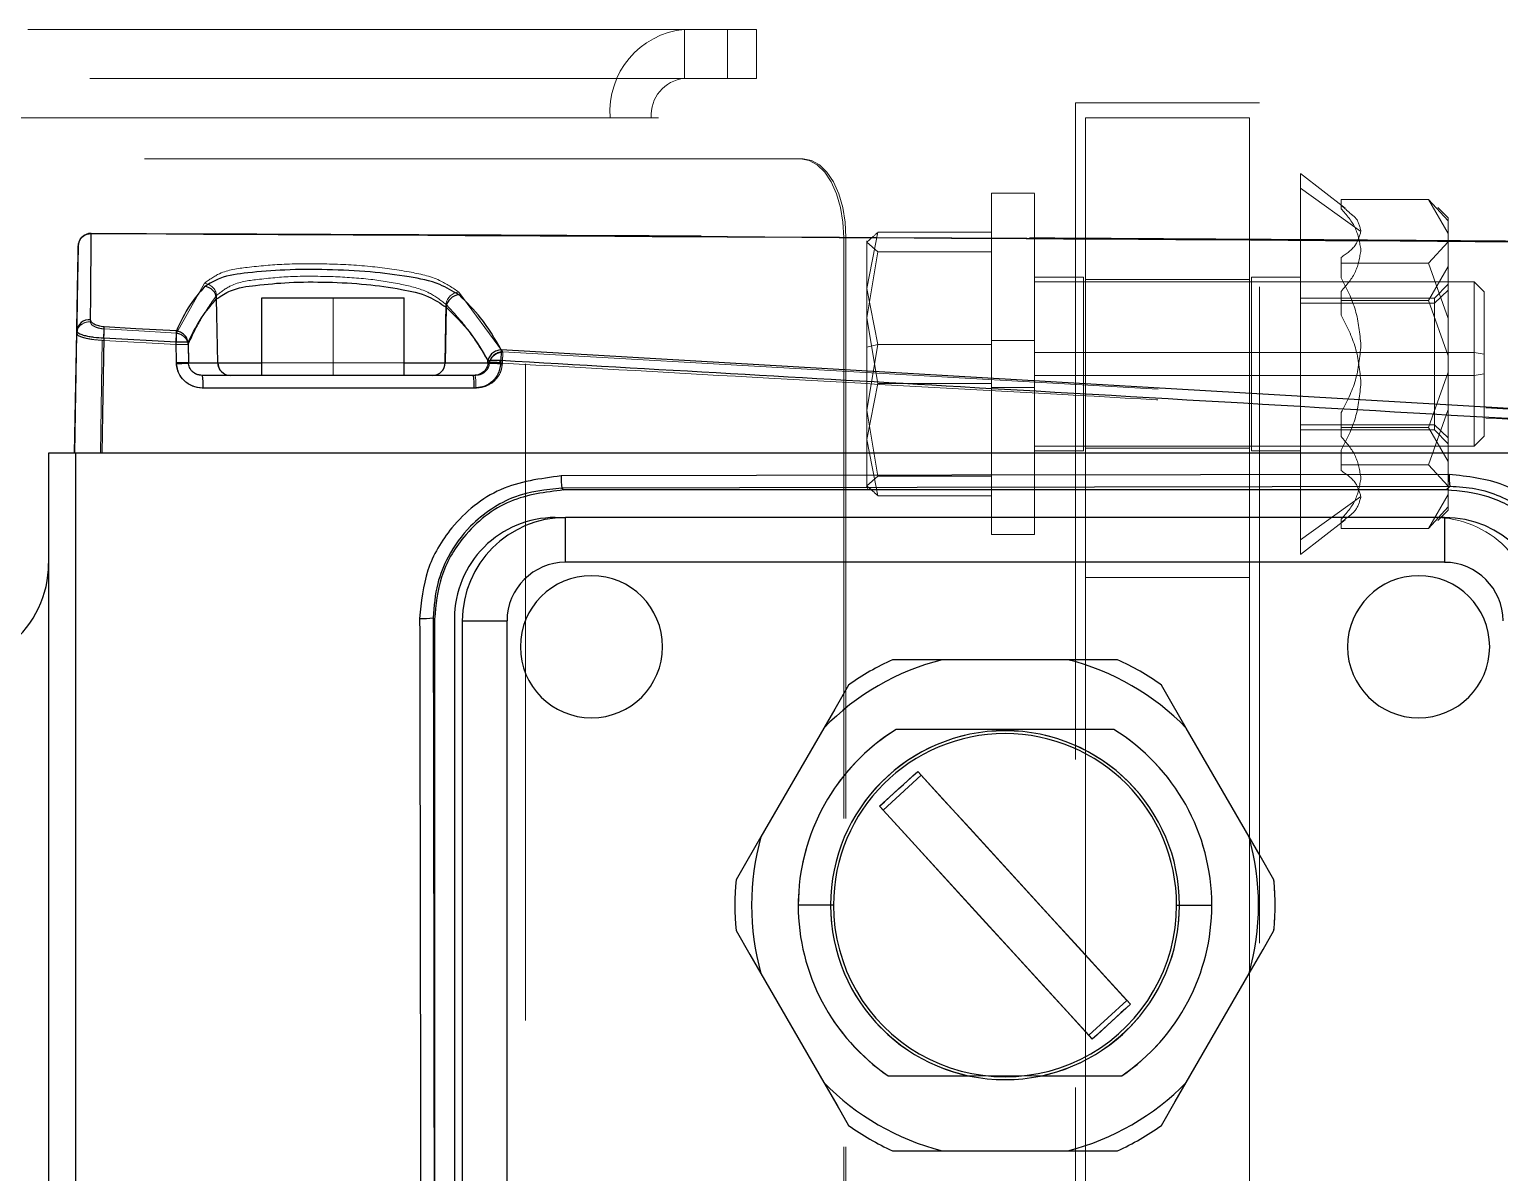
# Model space of a CAD drawing. Header units: millimetres. Extents: x 126 to 938, y 244 to 707.
# Drawn here: x 726.936 to 729.78, y 562.245 to 564.457 of the extents above; entities that cross this region are included whole.
import ezdxf

# ---------------------------------------------------------------- set-up
doc = ezdxf.new("R2010")
doc.units = ezdxf.units.MM
doc.linetypes.add('HIDDEN', pattern=[1.905, 1.27, -0.635])

msp = doc.modelspace()

# ---------------------------------------------------------------- linework, layer by layer
at = {"color": 7, "linetype": 'HIDDEN', "lineweight": 18}
for p, q in [((728.203, 564.4567), (725.1482, 564.4567)), ((725.4948, 564.4567), (728.3423, 564.4567)), ((727.8954, 560.6344), (727.8954, 564.4444)), ((727.8954, 560.6344), (727.8954, 564.4444)), ((728.203, 564.3618), (728.203, 564.4567)), ((728.2861, 564.4567), (728.203, 564.4567)), ((728.2861, 564.3618), (728.2861, 564.4567)), ((728.2861, 564.4567), (728.3423, 564.4567)), ((728.3423, 564.4567), (728.3423, 564.3618)), ((725.1482, 564.3618), (728.203, 564.3618)), ((725.4948, 564.3618), (728.3423, 564.3618)), ((728.2861, 564.3618), (728.203, 564.3618)), ((728.3423, 564.3618), (728.2861, 564.3618)), ((729.3152, 564.3144), (728.9596, 564.3144)), ((728.9596, 564.3144), (728.9596, 560.7838)), ((729.3152, 564.3144), (728.9596, 564.3144)), ((728.9596, 564.3144), (728.9596, 560.7838)), ((729.3152, 560.7838), (729.3152, 564.3144)), ((729.3152, 560.7838), (729.3152, 564.3144)), ((728.0595, 564.2856), (725.0046, 564.2856)), ((728.1391, 564.2856), (725.0842, 564.2856)), ((728.0733, 564.2856), (728.0595, 564.2856)), ((728.1391, 564.2856), (728.0595, 564.2856)), ((728.0733, 564.2856), (728.1529, 564.2856)), ((728.1529, 564.2856), (728.1391, 564.2856)), ((729.2962, 564.2856), (728.9787, 564.2856)), ((728.9787, 564.2856), (728.9787, 560.7931)), ((729.2962, 564.2856), (728.9787, 564.2856)), ((728.9787, 564.2856), (728.9787, 560.7931)), ((728.9787, 564.2856), (729.2962, 564.2856)), ((728.9787, 563.9681), (728.9787, 564.2856)), ((729.2962, 564.2856), (728.9787, 564.2856)), ((728.9787, 560.7931), (728.9787, 564.2856)), ((729.2962, 560.7931), (729.2962, 564.2856)), ((729.2962, 560.7931), (729.2962, 564.2856)), ((729.2962, 564.2856), (729.2962, 563.9681)), ((729.2962, 560.7931), (729.2962, 564.2856)), ((728.4284, 564.2062), (724.9661, 564.2062)), ((728.4327, 564.2062), (724.9704, 564.2062)), ((728.4284, 564.2062), (728.4327, 564.2062)), ((729.4811, 564.1108), (729.3948, 564.1777)), ((729.3948, 563.4691), (729.3948, 564.1771)), ((728.7974, 563.7638), (728.7974, 564.1396)), ((728.88, 564.1396), (728.7974, 564.1396)), ((728.88, 563.7638), (728.88, 564.1395)), ((729.5117, 564.066), (729.3948, 564.1496)), ((729.3948, 564.1496), (729.3948, 563.4416)), ((729.4736, 564.1274), (729.4736, 564.1098)), ((729.4736, 564.1274), (729.6425, 564.1274)), ((729.4736, 564.1163), (729.4736, 564.1274)), ((729.4736, 564.1163), (729.4736, 564.1098)), ((729.6425, 564.1274), (729.6806, 564.0616)), ((729.6806, 564.086), (729.6425, 564.1274)), ((729.6806, 564.092), (729.6604, 564.1122)), ((729.6806, 564.0616), (729.6806, 564.092)), ((729.6806, 564.0459), (729.6806, 564.086)), ((728.5113, 561.0249), (728.5113, 564.0538)), ((728.5156, 564.0538), (728.5113, 564.0538)), ((728.5156, 561.0249), (728.5156, 564.0538)), ((728.5774, 564.0642), (728.5561, 563.9557)), ((728.5561, 563.9557), (728.5561, 564.0475)), ((728.5561, 564.0452), (728.5774, 564.0262)), ((728.5561, 564.0452), (728.5561, 563.8988)), ((728.7974, 564.0642), (728.5774, 564.0642)), ((728.7974, 563.8473), (728.7974, 564.0642)), ((728.7974, 564.0262), (728.7974, 564.0642)), ((729.6425, 564.0045), (729.6806, 564.0459)), ((729.6806, 564.0616), (729.6806, 563.998)), ((729.6806, 564.0459), (729.6806, 563.8974)), ((728.5774, 564.0262), (728.5561, 563.8988)), ((728.7974, 564.0262), (728.5774, 564.0262)), ((728.7974, 563.7714), (728.7974, 564.0262)), ((729.4736, 563.9758), (729.4736, 564.0156)), ((729.4736, 564.0045), (729.4736, 564.0156)), ((729.4736, 564.0045), (729.6425, 564.0045)), ((729.4736, 563.9758), (729.4736, 564.0045)), ((729.6806, 563.8974), (729.6425, 564.0045)), ((729.6806, 563.998), (729.6425, 563.9322)), ((729.6806, 563.825), (729.6806, 563.998)), ((727.2204, 563.8691), (727.2746, 563.9656)), ((728.9749, 563.9776), (728.88, 563.9776)), ((728.88, 563.6411), (728.88, 563.9776)), ((728.88, 563.9776), (728.88, 563.6411)), ((729.7309, 563.9681), (728.88, 563.9681)), ((728.88, 563.7874), (728.88, 563.968)), ((728.9749, 563.6411), (728.9749, 563.9776)), ((728.9749, 563.9776), (728.9749, 563.6411)), ((729.2962, 563.9726), (728.9787, 563.9726)), ((728.9787, 563.6462), (728.9787, 563.9726)), ((728.9787, 563.9726), (728.9787, 563.6462)), ((729.2962, 563.9681), (728.9787, 563.9681)), ((728.9787, 561.1106), (728.9787, 563.9681)), ((729.2962, 563.6462), (729.2962, 563.9726)), ((729.2962, 563.9726), (729.2962, 563.6462)), ((729.2962, 561.1106), (729.2962, 563.9681)), ((729.3, 563.9776), (729.3948, 563.9776)), ((729.3, 563.9776), (729.3, 563.6411)), ((729.3, 563.6411), (729.3, 563.9776)), ((729.3948, 563.9776), (729.3948, 563.6411)), ((729.3948, 563.6411), (729.3948, 563.9776)), ((729.6806, 563.9637), (729.6539, 563.937)), ((729.6806, 563.6668), (729.6806, 563.9635)), ((729.7309, 563.7874), (729.7309, 563.9681)), ((729.7499, 563.9491), (729.7309, 563.9681)), ((727.2978, 563.9419), (727.3001, 563.8118)), ((727.6608, 563.9373), (727.3858, 563.9373)), ((727.3858, 563.9373), (727.5233, 563.9373)), ((727.3858, 563.9373), (727.3858, 563.7873)), ((727.5233, 563.7873), (727.5233, 563.9373)), ((727.5233, 563.7873), (727.5233, 563.9373)), ((727.6608, 563.9373), (727.5233, 563.9373)), ((727.6608, 563.7873), (727.6608, 563.9373)), ((727.7668, 563.9483), (727.851, 563.8334)), ((728.5561, 563.9557), (728.5774, 563.8473)), ((728.5561, 563.8422), (728.5561, 563.9557)), ((729.3948, 563.6915), (729.3948, 563.937)), ((729.6539, 563.937), (729.3948, 563.937)), ((729.4736, 563.9499), (729.4736, 563.9035)), ((729.4736, 563.9499), (729.4736, 563.9322)), ((729.4736, 563.9322), (729.4736, 563.9035)), ((729.4736, 563.9322), (729.6425, 563.9322)), ((729.6425, 563.9322), (729.6806, 563.825)), ((729.6539, 563.9273), (729.6806, 563.9519)), ((729.6539, 563.6915), (729.6539, 563.937)), ((729.6806, 563.9519), (729.6806, 563.6552)), ((729.7499, 563.7901), (729.7499, 563.9491)), ((727.7399, 563.8118), (727.7418, 563.9249)), ((729.3948, 563.9273), (729.6539, 563.9273)), ((729.3948, 563.9273), (729.3948, 563.6817)), ((729.6539, 563.9273), (729.6539, 563.6817)), ((727.0293, 563.8769), (727.0282, 563.8661)), ((728.5561, 563.8988), (728.5774, 563.7714)), ((728.5561, 563.8988), (728.5561, 563.663)), ((729.6806, 563.7937), (729.6806, 563.8974)), ((727.0273, 563.8682), (727.0309, 563.864)), ((727.077, 563.8551), (727.0732, 563.6373)), ((727.076, 563.6373), (727.0798, 563.855)), ((727.0798, 563.855), (727.077, 563.8551)), ((727.0798, 563.855), (727.22, 563.8469)), ((727.22, 563.8469), (727.2205, 563.8118)), ((727.2436, 563.8118), (727.243, 563.8469)), ((728.5774, 563.8473), (728.5561, 563.7199)), ((728.5561, 563.8422), (728.5774, 563.8473)), ((728.7974, 563.8473), (728.5774, 563.8473)), ((728.88, 563.8549), (728.7974, 563.8549)), ((728.7974, 563.8549), (728.7974, 563.4792)), ((728.7974, 563.5925), (728.7974, 563.8473)), ((728.88, 563.8549), (728.88, 563.4792)), ((727.8515, 563.8326), (729.9359, 563.7141)), ((728.5561, 563.7199), (728.5561, 563.8422)), ((729.7309, 563.8313), (728.88, 563.8313)), ((728.88, 563.8313), (728.88, 563.6507)), ((729.6806, 563.825), (729.6806, 563.7214)), ((729.7309, 563.8313), (729.7309, 563.6506)), ((729.7499, 563.8286), (729.7309, 563.8313)), ((729.7499, 563.8286), (729.7499, 563.6697)), ((727.2205, 563.8118), (727.2206, 563.8093)), ((727.3001, 563.8118), (727.2436, 563.8118)), ((727.7399, 563.8118), (727.3001, 563.8118)), ((727.3858, 563.8118), (727.6608, 563.8118)), ((727.8254, 563.8118), (727.7399, 563.8118)), ((729.6425, 563.6865), (729.6806, 563.7937)), ((729.6806, 563.7937), (729.6806, 563.6207)), ((729.7499, 563.7901), (729.7309, 563.7874)), ((727.2706, 563.7873), (727.3248, 563.7873)), ((727.3245, 563.7873), (727.2706, 563.7873)), ((727.2706, 563.7873), (727.7982, 563.7873)), ((727.272, 563.7627), (727.7996, 563.7627)), ((727.7162, 563.7873), (727.3245, 563.7873)), ((727.3248, 563.7873), (727.5233, 563.7873)), ((727.3858, 563.7873), (727.6608, 563.7873)), ((727.6608, 563.7873), (727.3858, 563.7873)), ((727.3858, 563.7873), (727.5233, 563.7873)), ((727.5233, 563.7873), (727.7166, 563.7873)), ((727.6608, 563.7873), (727.5233, 563.7873)), ((727.7982, 563.7873), (727.7162, 563.7873)), ((727.7166, 563.7873), (727.7952, 563.7873)), ((728.5774, 563.7714), (728.5561, 563.663)), ((728.7974, 563.7714), (728.5774, 563.7714)), ((728.7974, 563.5545), (728.7974, 563.7714)), ((728.88, 563.7638), (728.7974, 563.7638)), ((729.7309, 563.7874), (728.88, 563.7874)), ((728.5561, 563.7199), (728.5774, 563.5925)), ((728.5561, 563.5735), (728.5561, 563.7199)), ((729.4736, 563.6688), (729.4736, 563.7152)), ((729.4736, 563.6865), (729.4736, 563.7152)), ((729.6806, 563.7214), (729.6425, 563.6142)), ((729.6806, 563.5728), (729.6806, 563.7214)), ((729.3948, 563.6915), (729.6539, 563.6915)), ((729.3948, 563.6817), (729.6539, 563.6817)), ((729.4736, 563.6865), (729.6425, 563.6865)), ((729.4736, 563.6688), (729.4736, 563.6865)), ((729.6806, 563.6207), (729.6425, 563.6865)), ((729.6539, 563.6915), (729.6806, 563.6668)), ((729.6539, 563.6817), (729.6806, 563.655)), ((728.5561, 563.663), (728.5774, 563.5545)), ((728.5561, 563.663), (728.5561, 563.5712)), ((728.88, 563.6506), (729.7309, 563.6506)), ((729.7309, 563.6506), (729.7499, 563.6697)), ((726.9733, 563.6373), (727.026, 563.6373)), ((726.9733, 563.6373), (726.9733, 559.6123)), ((727.0235, 563.6373), (727.0232, 563.6373)), ((727.0732, 563.6373), (727.0232, 563.6373)), ((727.0235, 563.6373), (727.076, 563.6373)), ((729.9561, 563.6373), (727.026, 563.6373)), ((727.076, 563.6373), (727.0732, 563.6373)), ((729.9053, 563.6373), (727.076, 563.6373)), ((727.076, 563.6373), (729.9355, 563.6373)), ((728.9749, 563.6411), (728.88, 563.6411)), ((729.2962, 563.6462), (728.9787, 563.6462)), ((729.3, 563.6411), (729.3948, 563.6411)), ((729.4736, 563.6429), (729.4736, 563.6031)), ((729.4736, 563.6429), (729.4736, 563.6142)), ((729.6806, 563.5571), (729.6806, 563.6207)), ((728.5774, 563.5925), (728.5561, 563.5735)), ((728.7974, 563.5925), (728.5774, 563.5925)), ((728.7974, 563.5545), (728.7974, 563.5925)), ((729.4736, 563.6142), (729.6425, 563.6142)), ((729.4736, 563.6142), (729.4736, 563.6031)), ((729.6425, 563.6142), (729.6806, 563.5728)), ((728.5556, 563.5721), (728.5576, 563.5687)), ((729.6806, 563.5728), (729.6806, 563.5327)), ((728.7974, 563.5545), (728.5774, 563.5545)), ((729.5117, 563.5527), (729.3948, 563.4691)), ((729.6425, 563.4913), (729.6806, 563.5571)), ((729.6806, 563.5571), (729.6806, 563.5267)), ((727.9533, 563.5123), (729.6533, 563.5123)), ((729.3948, 563.4411), (729.4811, 563.5079)), ((729.4736, 563.5024), (729.4736, 563.5089)), ((729.4736, 563.4913), (729.4736, 563.5089)), ((729.6806, 563.5327), (729.6425, 563.4913)), ((729.6533, 563.5123), (729.6733, 563.5123)), ((729.6604, 563.5065), (729.6806, 563.5267)), ((728.7974, 563.4792), (728.88, 563.4792)), ((729.4736, 563.5024), (729.4736, 563.4913)), ((729.4736, 563.4913), (729.6425, 563.4913)), ((729.2962, 563.3966), (728.9787, 563.3966)), ((728.9787, 561.6821), (728.9787, 563.3966)), ((729.2962, 563.3966), (728.9787, 563.3966)), ((728.9787, 563.3966), (728.9787, 561.6821)), ((729.2962, 561.6821), (729.2962, 563.3966)), ((729.2962, 563.3966), (729.2962, 561.6821)), ((727.7583, 560.5501), (727.7583, 563.3173)), ((727.7733, 563.3123), (727.7733, 560.5451)), ((729.0409, 563.2373), (728.6056, 563.2373)), ((728.5207, 563.1883), (728.3031, 562.8112)), ((729.3435, 562.8112), (729.1258, 563.1883)), ((729.034, 563.1023), (728.6125, 563.1023)), ((728.6545, 563.0212), (728.5806, 562.9537)), ((729.0591, 562.5782), (728.6612, 563.0138)), ((728.5874, 562.9463), (728.9853, 562.5107)), ((728.3031, 562.7133), (728.5207, 562.3362)), ((729.1258, 562.3362), (729.3435, 562.7133)), ((728.9921, 562.5033), (729.0659, 562.5708)), ((728.5972, 562.4323), (729.0493, 562.4323)), ((728.6056, 562.2873), (729.0409, 562.2873))]:
    msp.add_line(p, q, dxfattribs=at)
at = {"color": 7, "linetype": 'Continuous', "lineweight": 25}
for p, q in [((727.0555, 564.062), (727.0553, 564.062)), ((727.0303, 564.0374), (727.0303, 564.0374)), ((727.0304, 564.0374), (727.0303, 564.0374)), ((727.0304, 564.0374), (727.0304, 564.0374)), ((727.3003, 563.8118), (727.2982, 563.9353)), ((727.3858, 563.7873), (727.3858, 563.9373)), ((727.3858, 563.9373), (727.6608, 563.9373)), ((727.6608, 563.7873), (727.6608, 563.9373)), ((727.7421, 563.9193), (727.7404, 563.8118)), ((727.0273, 563.8682), (727.0232, 563.6373)), ((727.0235, 563.6373), (727.0276, 563.8725)), ((727.0798, 563.8591), (727.076, 563.6373)), ((727.2198, 563.8513), (727.0798, 563.8591)), ((727.2203, 563.8118), (727.2198, 563.8513)), ((727.243, 563.8513), (727.2436, 563.8118)), ((729.9059, 563.7167), (727.8485, 563.837)), ((727.2436, 563.8118), (727.3003, 563.8118)), ((727.3003, 563.8118), (727.3858, 563.8118)), ((727.6608, 563.8118), (727.7404, 563.8118)), ((727.7404, 563.8118), (727.8228, 563.8118)), ((727.8228, 563.8118), (727.8228, 563.8158)), ((727.8466, 563.8118), (727.8466, 563.8158)), ((727.8478, 563.8118), (727.8477, 563.8093)), ((727.8479, 563.8158), (727.8478, 563.8118)), ((727.7952, 563.7873), (727.2706, 563.7873)), ((727.7964, 563.7627), (727.2719, 563.7627)), ((726.9733, 561.2372), (726.9733, 563.6373)), ((726.9733, 563.6373), (727.0257, 563.6373)), ((727.0257, 563.6373), (729.9151, 563.6373)), ((729.6835, 563.5724), (727.9659, 563.5694)), ((727.9659, 563.5694), (727.9696, 563.5657)), ((729.6769, 563.5657), (727.9696, 563.5657)), ((729.6769, 563.5657), (729.6835, 563.5724)), ((727.9533, 563.5123), (727.9733, 563.5123)), ((727.9733, 563.4257), (727.9733, 563.5123)), ((729.6733, 563.5123), (727.9733, 563.5123)), ((729.6733, 563.5123), (729.6733, 563.4257)), ((729.6733, 563.4257), (727.9733, 563.4257)), ((727.7198, 563.3159), (727.7171, 563.3185)), ((727.7198, 563.3159), (727.7198, 561.4686)), ((727.7583, 563.3173), (727.7583, 560.5501)), ((727.7733, 563.3123), (727.7733, 560.5451)), ((727.7733, 563.3123), (727.8599, 563.3123)), ((727.8599, 560.5451), (727.8599, 563.3123)), ((728.7016, 563.2373), (728.6056, 563.2373)), ((728.9449, 563.2373), (728.7016, 563.2373)), ((729.0409, 563.2373), (728.9449, 563.2373)), ((728.4727, 563.1051), (728.3511, 562.8944)), ((729.034, 563.1023), (728.6125, 563.1023)), ((729.2954, 562.8944), (729.1738, 563.1051)), ((728.6612, 563.0138), (728.5874, 562.9463)), ((728.4858, 562.7623), (728.4233, 562.7623)), ((728.4913, 562.7623), (728.4858, 562.7623)), ((729.1552, 562.7623), (729.1608, 562.7623)), ((729.1608, 562.7623), (729.2233, 562.7623)), ((728.3511, 562.6301), (728.4727, 562.4194)), ((729.1738, 562.4194), (729.2954, 562.6301)), ((728.9853, 562.5107), (729.0591, 562.5782)), ((728.5972, 562.4323), (728.7525, 562.4323)), ((728.894, 562.4323), (729.0493, 562.4323)), ((728.6056, 562.2873), (728.7016, 562.2873)), ((728.7016, 562.2873), (728.9449, 562.2873)), ((728.9449, 562.2873), (729.0409, 562.2873))]:
    msp.add_line(p, q, dxfattribs=at)
at = {"color": 7, "linetype": 'HIDDEN', "lineweight": 18, "flags": 128}
for points in [[(728.5113, 564.0538), (728.5097, 564.0836), (728.505, 564.1122), (728.4974, 564.1385), (728.487, 564.1616), (728.4745, 564.1805), (728.4601, 564.1946), (728.4446, 564.2033), (728.4284, 564.2062)], [(728.4327, 564.2062), (728.4488, 564.2033), (728.4644, 564.1946), (728.4787, 564.1805), (728.4913, 564.1616), (728.5016, 564.1385), (728.5093, 564.1122), (728.514, 564.0836), (728.5156, 564.0538)], [(727.0803, 563.8772), (727.1588, 563.8727), (727.2204, 563.8691)], [(727.026, 563.6373), (727.026, 562.352), (727.026, 561.0623)]]:
    msp.add_lwpolyline(points, dxfattribs=at)
at = {"color": 7, "linetype": 'Continuous', "lineweight": 25, "flags": 128}
for points in [[(727.2203, 563.8732), (727.142, 563.8776), (727.0804, 563.8812)], [(727.8478, 563.8118), (727.8477, 563.8118), (727.8475, 563.8118), (727.8474, 563.8118), (727.8472, 563.8118), (727.847, 563.8118), (727.8469, 563.8118), (727.8467, 563.8118), (727.8466, 563.8118)], [(727.0257, 561.2373), (727.0257, 562.4392), (727.0257, 563.6373)], [(729.6823, 563.5958), (728.7205, 563.5941), (727.9647, 563.5928)], [(728.5207, 563.1883), (728.4939, 563.1418), (728.4727, 563.1051)], [(729.1738, 563.1051), (729.1468, 563.1518), (729.1258, 563.1883)], [(728.5806, 562.9537), (728.5898, 562.9621), (728.5991, 562.9706), (728.6083, 562.979), (728.6175, 562.9874), (728.6268, 562.9959), (728.636, 563.0043), (728.6452, 563.0127), (728.6545, 563.0212)], [(728.6545, 563.0212), (728.7039, 562.9671), (728.755, 562.9111), (728.8073, 562.8538), (728.8602, 562.796), (728.913, 562.7381), (728.9653, 562.6809), (729.0165, 562.6249), (729.0659, 562.5708)], [(728.9921, 562.5033), (728.9426, 562.5575), (728.8915, 562.6134), (728.8392, 562.6707), (728.7863, 562.7285), (728.7335, 562.7864), (728.6812, 562.8436), (728.6301, 562.8996), (728.5806, 562.9537)], [(728.3511, 562.8944), (728.3241, 562.8477), (728.3031, 562.8112)], [(729.3435, 562.8112), (729.3166, 562.8577), (729.2954, 562.8944)], [(728.3031, 562.7133), (728.3299, 562.6668), (728.3511, 562.6301)], [(729.2954, 562.6301), (729.3224, 562.6768), (729.3435, 562.7133)], [(729.0659, 562.5708), (729.0567, 562.5624), (729.0474, 562.5539), (729.0382, 562.5455), (729.029, 562.5371), (729.0197, 562.5286), (729.0105, 562.5202), (729.0013, 562.5118), (728.9921, 562.5033)], [(728.4727, 562.4194), (728.4997, 562.3727), (728.5207, 562.3362)], [(729.1258, 562.3362), (729.1526, 562.3827), (729.1738, 562.4194)]]:
    msp.add_lwpolyline(points, dxfattribs=at)
at = {"color": 7, "linetype": 'HIDDEN', "lineweight": 18}
for centre, radius, start, end in [((728.2181, 564.2983), 0.1591, 95.4407, 184.5667), ((728.2097, 564.2912), 0.0709, 95.4461, 184.5594), ((727.272, 563.9398), 0.0259, 4.7589, 84.2943), ((727.7684, 563.9216), 0.0267, 93.3828, 172.9775), ((727.0514, 563.8666), 0.0242, 83.7076, 176.2936), ((726.8457, 563.8712), 0.2347, 356.0383, 1.477), ((727.2315, 563.3327), 0.5144, 88.7141, 91.2859), ((727.8526, 563.8055), 0.0279, 93.2453, 166.9245), ((727.232, 563.2736), 0.5384, 88.7715, 91.2285), ((727.2673, 563.1626), 0.6484, 92.0917, 94.13), ((727.3248, 563.812), 0.0247, 180.3935, 269.3698), ((727.7156, 563.8116), 0.0244, 271.4759, 0.4604), ((727.1615, 563.7688), 0.1107, 356.8396, 9.6048), ((727.6883, 563.7687), 0.1115, 356.8856, 9.5588), ((727.9533, 563.3173), 0.195, 89.9982, 180), ((727.9733, 563.3123), 0.2, 90.0015, 179.9985), ((729.6533, 563.3173), 0.195, 360, 90.0018), ((729.6533, 563.3173), 0.195, 360, 90.0018), ((729.6733, 563.3123), 0.2, 0.0015, 89.9985), ((728.0233, 563.2623), 0.1375, 90, 270), ((728.0233, 563.2623), 0.1375, 270.0025, 89.9975), ((729.6233, 563.2623), 0.1375, 90.0025, 269.9975), ((729.6233, 563.2623), 0.1375, 270, 90), ((728.8232, 562.7623), 0.5225, 114.6193, 125.3798), ((728.8233, 562.7623), 0.5225, 54.6202, 65.3807), ((728.8233, 562.7623), 0.4, 121.7882, 235.5883), ((728.8233, 562.7623), 0.3375, 0.0006, 179.9994), ((728.8232, 562.7623), 0.4, 0.0001, 58.2111), ((716.7094, 552.1009), 16.1844, 42.39837, 42.43378), ((731.2689, 565.4009), 3.6353, 222.3121, 222.4697), ((728.8221, 562.7623), 0.5214, 174.6083, 185.3917), ((728.826, 562.7624), 0.5197, 359.9847, 5.3931), ((728.8233, 562.7623), 0.3375, 179.9999, 257.8992), ((728.8232, 562.7623), 0.3375, 282.103, 359.9979), ((728.8233, 562.7622), 0.4, 304.4108, 0.0016), ((728.826, 562.7621), 0.5197, 354.6069, 0.0153), ((739.9481, 572.52), 14.7448, 222.39664, 222.43551), ((726.3038, 560.0562), 3.6353, 42.3121, 42.4697), ((728.8233, 562.7623), 0.3376, 257.9011, 282.0989), ((728.8232, 562.7622), 0.5225, 234.6202, 245.3807), ((728.8233, 562.7622), 0.5225, 294.6193, 305.3798)]:
    msp.add_arc(centre, radius, start, end, dxfattribs=at)
at = {"color": 7, "linetype": 'Continuous', "lineweight": 25}
for centre, radius, start, end in [((727.0553, 564.037), 0.025, 89.6802, 178.9724), ((727.0554, 564.037), 0.025, 89.8033, 179.0134), ((727.2725, 563.9335), 0.0258, 4.0865, 84.6851), ((727.7685, 563.9165), 0.0265, 93.0955, 174.0101), ((727.0518, 563.871), 0.0242, 83.9819, 176.3679), ((726.8077, 563.8769), 0.2727, 356.2584, 0.8898), ((727.2314, 563.3065), 0.5449, 88.7799, 91.2201), ((727.2319, 563.267), 0.5449, 88.7801, 91.2199), ((727.3251, 563.812), 0.0247, 180.3411, 269.3383), ((727.7159, 563.8117), 0.0244, 271.427, 0.3944), ((727.8069, 563.2437), 0.5671, 85.8679, 88.395), ((727.8352, 563.1906), 0.6253, 88.9525, 91.1336), ((727.835, 563.1947), 0.6173, 88.9243, 91.1331), ((727.8476, 563.8369), 0.0211, 267.4976, 270.8337), ((727.1469, 563.7687), 0.1251, 357.2323, 8.5188), ((727.6718, 563.7687), 0.1248, 357.2187, 8.5324), ((728.0914, 563.5877), 0.1268, 177.7013, 188.3059), ((729.8083, 563.5907), 0.1261, 177.6855, 188.3508), ((727.9533, 563.3173), 0.195, 89.9982, 180), ((727.9733, 563.3123), 0.2, 90.0015, 179.9985), ((729.6733, 563.3123), 0.2, 0.0015, 89.9985), ((726.7732, 563.4232), 0.2, 308.8499, 359.9995), ((727.9733, 563.3123), 0.1134, 90.0021, 179.9979), ((729.6732, 563.3122), 0.1134, 0.0073, 89.9927), ((728.0233, 563.2623), 0.1375, 90, 270), ((728.0233, 563.2623), 0.1375, 270.0025, 89.9975), ((729.6233, 563.2623), 0.1375, 90.0025, 269.9975), ((729.6233, 563.2623), 0.1375, 270, 90), ((727.6972, 563.4461), 0.1292, 267.2393, 278.9039), ((728.8232, 562.7623), 0.4903, 104.3654, 135.6366), ((728.8232, 562.7623), 0.5225, 114.6193, 125.3798), ((728.8233, 562.7623), 0.4903, 44.363, 75.6362), ((728.8233, 562.7623), 0.5225, 54.6202, 65.3807), ((728.8233, 562.7623), 0.4, 121.7889, 179.9999), ((728.8233, 562.7623), 0.3375, 0.0006, 179.9994), ((728.8233, 562.7623), 0.3319, 0, 180), ((728.8232, 562.7623), 0.4, 0.0001, 58.2111), ((728.8232, 562.7623), 0.4903, 164.3637, 195.6363), ((728.8233, 562.7623), 0.4903, 344.3637, 15.6363), ((728.8221, 562.7623), 0.5214, 174.6083, 185.3917), ((728.826, 562.7624), 0.5197, 359.9847, 5.3931), ((728.8232, 562.7622), 0.4, 179.9984, 235.5892), ((728.8233, 562.7623), 0.3375, 180.0006, 359.9994), ((728.8233, 562.7623), 0.3319, 179.9999, 0.0001), ((728.8233, 562.7622), 0.4, 304.4108, 0.0016), ((728.826, 562.7621), 0.5197, 354.6069, 0.0153), ((728.8232, 562.7622), 0.4903, 224.3634, 255.6346), ((728.8233, 562.7622), 0.4903, 284.3638, 315.637), ((728.8232, 562.7622), 0.5225, 234.6202, 245.3807), ((728.8233, 562.7622), 0.5225, 294.6193, 305.3798)]:
    msp.add_arc(centre, radius, start, end, dxfattribs=at)
at = {"color": 7, "linetype": 'HIDDEN', "lineweight": 18}
for points, knots in [([(729.4736, 564.1163), (729.4759, 564.1143), (729.4827, 564.1084), (729.4915, 564.1001), (729.5065, 564.0886), (729.5095, 564.0756), (729.5117, 564.066)], [0, 0, 0, 0, 0.144344, 0.414394, 0.564604, 1, 1, 1, 1]), ([(729.5117, 564.0298), (729.5093, 564.0442), (729.5042, 564.0744), (729.4841, 564.0976), (729.4736, 564.1098)], [0, 0, 0, 0, 0.475071, 1, 1, 1, 1]), ([(727.0303, 564.0374), (727.0308, 564.0409), (727.0318, 564.0482), (727.0386, 564.0564), (727.0469, 564.0612), (727.0526, 564.0617), (727.0553, 564.062)], [0, 0, 0, 0, 0.27039, 0.562365, 0.789466, 1, 1, 1, 1]), ([(727.0554, 564.062), (727.0554, 564.0579), (727.0554, 564.0453), (727.0553, 564.0162), (727.0548, 563.9632), (727.0543, 563.9187), (727.054, 563.8907)], [0, 0, 0, 0, 0.071294, 0.219939, 0.509613, 1, 1, 1, 1]), ([(727.0554, 564.062), (727.0554, 564.062), (727.0554, 564.062), (727.0554, 564.062), (727.0553, 564.062)], [0, 0, 0, 0, 0.669405, 1, 1, 1, 1]), ([(735.8549, 563.9738), (735.7748, 563.9751), (735.6088, 563.9779), (735.3539, 563.9821), (735.0901, 563.9862), (734.8461, 563.99), (734.6265, 563.9933), (734.4321, 563.9962), (734.2159, 563.9993), (734.0248, 564.002), (733.8801, 564.004), (733.8187, 564.0048), (733.7921, 564.0052), (733.7784, 564.0054), (733.7688, 564.0055), (733.7601, 564.0056), (733.7462, 564.0058), (733.6963, 564.0065), (733.5907, 564.0079), (733.4131, 564.0103), (733.1962, 564.0131), (732.9499, 564.0162), (732.6843, 564.0194), (732.4625, 564.022), (732.2958, 564.0239), (732.1959, 564.025), (732.0927, 564.0261), (731.9862, 564.0273), (731.8764, 564.0285), (731.7633, 564.0297), (731.6469, 564.0309), (731.3434, 564.034), (730.8664, 564.0386), (730.3758, 564.0428), (730.0572, 564.0453), (729.8992, 564.0466), (729.7437, 564.0477), (729.5908, 564.0488), (729.4405, 564.0499), (729.2331, 564.0513), (728.9472, 564.0531), (728.5614, 564.0554), (728.1141, 564.0578), (727.6053, 564.0601), (727.2455, 564.0613), (727.0553, 564.062)], [0, 0, 0, 0, 0.02733, 0.05657, 0.086918, 0.117266, 0.13978, 0.161779, 0.183561, 0.213476, 0.226941, 0.232877, 0.234433, 0.23599, 0.237547, 0.237717, 0.238951, 0.242287, 0.254748, 0.274934, 0.302841, 0.328714, 0.358892, 0.393376, 0.404358, 0.415713, 0.427442, 0.439545, 0.452022, 0.464872, 0.478096, 0.491694, 0.568337, 0.640718, 0.65897, 0.67693, 0.694598, 0.711974, 0.729058, 0.745849, 0.782687, 0.826521, 0.877351, 0.935177, 1, 1, 1, 1]), ([(733.2266, 564.0122), (733.1517, 564.0132), (732.5849, 564.0205), (730.5279, 564.0442), (728.5457, 564.0543), (727.0554, 564.062)], [0, 0, 0, 0, 0.036444, 0.275528, 1, 1, 1, 1]), ([(728.5774, 564.0642), (728.572, 564.0594), (728.5649, 564.053), (728.5578, 564.0467), (728.5561, 564.0452)], [0, 0, 0, 0, 0.760211, 1, 1, 1, 1]), ([(729.5117, 564.066), (729.5089, 564.0567), (729.5025, 564.0355), (729.484, 564.0228), (729.4736, 564.0156)], [0, 0, 0, 0, 0.434796, 1, 1, 1, 1]), ([(729.4736, 563.9499), (729.4841, 563.9621), (729.5042, 563.9853), (729.5093, 564.0155), (729.5117, 564.0298)], [0, 0, 0, 0, 0.52463, 1, 1, 1, 1]), ([(727.2746, 563.9656), (727.2841, 563.9724), (727.3085, 563.9901), (727.3633, 563.9973), (727.4321, 564.0037), (727.5118, 564.0036), (727.5926, 563.9995), (727.6654, 563.9892), (727.7256, 563.9765), (727.7547, 563.9566), (727.7668, 563.9483)], [0, 0, 0, 0, 0.06819, 0.175492, 0.31707, 0.478993, 0.643728, 0.793637, 0.914504, 1, 1, 1, 1]), ([(727.5233, 563.9785), (727.4971, 563.979), (727.4481, 563.9801), (727.3826, 563.9739), (727.3298, 563.9667), (727.3068, 563.9489), (727.2978, 563.9419)], [0, 0, 0, 0, 0.335732, 0.630703, 0.854969, 1, 1, 1, 1]), ([(727.7418, 563.9249), (727.7314, 563.9328), (727.7071, 563.9514), (727.6557, 563.9642), (727.5935, 563.9747), (727.5476, 563.9771), (727.5233, 563.9785)], [0, 0, 0, 0, 0.1699288, 0.3982575, 0.6803504, 1, 1, 1, 1]), ([(729.4736, 563.9758), (729.4841, 563.9553), (729.5052, 563.9143), (729.5095, 563.8685), (729.5117, 563.8455)], [0, 0, 0, 0, 0.499994, 1, 1, 1, 1]), ([(727.2978, 563.9419), (727.2869, 563.9263), (727.2659, 563.8962), (727.2505, 563.863), (727.243, 563.8469)], [0, 0, 0, 0, 0.518287, 1, 1, 1, 1]), ([(727.8254, 563.8118), (727.811, 563.8357), (727.7867, 563.8761), (727.7548, 563.9108), (727.7418, 563.9249)], [0, 0, 0, 0, 0.592326, 1, 1, 1, 1]), ([(729.5117, 563.7732), (729.5095, 563.7961), (729.5052, 563.842), (729.4841, 563.883), (729.4736, 563.9035)], [0, 0, 0, 0, 0.499617, 1, 1, 1, 1]), ([(727.054, 563.8907), (727.0545, 563.8891), (727.0557, 563.8853), (727.0606, 563.8824), (727.0654, 563.8802), (727.07, 563.8788), (727.075, 563.8777), (727.0785, 563.8774), (727.0803, 563.8772)], [0, 0, 0, 0, 0.15228, 0.370518, 0.508622, 0.662481, 0.828511, 1, 1, 1, 1]), ([(727.0309, 563.864), (727.0344, 563.8626), (727.0405, 563.8601), (727.0499, 563.8582), (727.0617, 563.8562), (727.0709, 563.8555), (727.077, 563.8551)], [0, 0, 0, 0, 0.240095, 0.416425, 0.608079, 1, 1, 1, 1]), ([(727.2204, 563.8691), (727.2205, 563.8677), (727.2206, 563.8642), (727.2205, 563.8587), (727.2203, 563.8528), (727.2201, 563.8489), (727.22, 563.8469)], [0, 0, 0, 0, 0.192405, 0.473562, 0.733329, 1, 1, 1, 1]), ([(727.2204, 563.8691), (727.2232, 563.8684), (727.2288, 563.8671), (727.236, 563.8619), (727.2413, 563.855), (727.2425, 563.8495), (727.2431, 563.8469)], [0, 0, 0, 0, 0.247907, 0.511038, 0.767651, 1, 1, 1, 1]), ([(727.8259, 563.8114), (727.8263, 563.8129), (727.8271, 563.8159), (727.8299, 563.8211), (727.8349, 563.8264), (727.8425, 563.8311), (727.8485, 563.8321), (727.8515, 563.8326)], [0, 0, 0, 0, 0.132463, 0.26236, 0.490429, 0.74338, 1, 1, 1, 1]), ([(727.851, 563.8334), (727.8511, 563.8332), (727.8513, 563.833), (727.8514, 563.8327), (727.8515, 563.8326)], [0, 0, 0, 0, 0.562925, 1, 1, 1, 1]), ([(727.851, 563.811), (727.8511, 563.8134), (727.8513, 563.818), (727.8516, 563.8252), (727.8515, 563.83), (727.8515, 563.8326)], [0, 0, 0, 0, 0.3330756, 0.6460156, 1, 1, 1, 1]), ([(729.5117, 563.8455), (729.5095, 563.8226), (729.5052, 563.7767), (729.4841, 563.7357), (729.4736, 563.7152)], [0, 0, 0, 0, 0.499597, 1, 1, 1, 1]), ([(727.2206, 563.8093), (727.2219, 563.8026), (727.2246, 563.7885), (727.2385, 563.7731), (727.2552, 563.7642), (727.2665, 563.7632), (727.272, 563.7627)], [0, 0, 0, 0, 0.267833, 0.556206, 0.784401, 1, 1, 1, 1]), ([(727.2436, 563.8118), (727.2436, 563.8116), (727.2436, 563.8112), (727.2436, 563.8108), (727.2436, 563.8106)], [0, 0, 0, 0, 0.564302, 1, 1, 1, 1]), ([(727.2436, 563.8106), (727.2438, 563.8091), (727.2442, 563.806), (727.2459, 563.8016), (727.2485, 563.7975), (727.2528, 563.793), (727.26, 563.7884), (727.2667, 563.7877), (727.2706, 563.7873)], [0, 0, 0, 0, 0.115718, 0.235065, 0.35889, 0.487834, 0.707504, 1, 1, 1, 1]), ([(727.7982, 563.7873), (727.8022, 563.7877), (727.8093, 563.7885), (727.8168, 563.7933), (727.8212, 563.7979), (727.8238, 563.8022), (727.8255, 563.8067), (727.8257, 563.8099), (727.8259, 563.8114)], [0, 0, 0, 0, 0.296017, 0.516675, 0.644756, 0.767555, 0.885607, 1, 1, 1, 1]), ([(727.7996, 563.7627), (727.8068, 563.7635), (727.8216, 563.7653), (727.8386, 563.7781), (727.8489, 563.7944), (727.8503, 563.8056), (727.851, 563.811)], [0, 0, 0, 0, 0.275689, 0.566758, 0.79131, 1, 1, 1, 1]), ([(727.8259, 563.8114), (727.8258, 563.8115), (727.8256, 563.8116), (727.8255, 563.8118), (727.8254, 563.8118)], [0, 0, 0, 0, 0.5586089, 1, 1, 1, 1]), ([(727.8259, 563.8114), (727.8273, 563.8114), (727.8311, 563.8115), (727.8371, 563.8114), (727.8441, 563.8112), (727.8487, 563.8111), (727.851, 563.811)], [0, 0, 0, 0, 0.168655, 0.452848, 0.724504, 1, 1, 1, 1]), ([(727.851, 563.811), (728.0228, 563.8013), (728.3841, 563.7809), (728.9068, 563.7517), (729.4297, 563.7227), (729.7632, 563.7042), (729.9354, 563.6947)], [0, 0, 0, 0, 0.247314, 0.520052, 0.752177, 1, 1, 1, 1]), ([(729.4736, 563.6429), (729.4841, 563.6634), (729.5052, 563.7044), (729.5095, 563.7503), (729.5117, 563.7732)], [0, 0, 0, 0, 0.499994, 1, 1, 1, 1]), ([(729.4736, 563.6688), (729.4841, 563.6567), (729.5042, 563.6334), (729.5093, 563.6032), (729.5117, 563.5889)], [0, 0, 0, 0, 0.52463, 1, 1, 1, 1]), ([(729.5117, 563.5527), (729.5089, 563.562), (729.5025, 563.5832), (729.484, 563.5959), (729.4736, 563.6031)], [0, 0, 0, 0, 0.435348, 1, 1, 1, 1]), ([(728.5561, 563.5735), (728.5578, 563.572), (728.5638, 563.5667), (728.5709, 563.5604), (728.5763, 563.5555), (728.5774, 563.5545)], [0, 0, 0, 0, 0.232078, 0.845964, 1, 1, 1, 1]), ([(729.5117, 563.5889), (729.5093, 563.5745), (729.5042, 563.5443), (729.4841, 563.5211), (729.4736, 563.5089)], [0, 0, 0, 0, 0.475046, 1, 1, 1, 1]), ([(729.4736, 563.5024), (729.4759, 563.5045), (729.4849, 563.5127), (729.5041, 563.5249), (729.5091, 563.5433), (729.5117, 563.5527)], [0, 0, 0, 0, 0.144328, 0.565252, 1, 1, 1, 1]), ([(726.9733, 561.5133), (726.9733, 561.3464), (726.9733, 561.0127), (726.9733, 561.5637), (726.9733, 561.8323), (726.9733, 562.1729), (726.9733, 562.4764), (726.9733, 562.7536), (726.9733, 562.9908), (726.9733, 563.1706), (726.9733, 563.3134), (726.9733, 563.37), (726.9733, 563.4359), (726.9733, 563.37), (726.9733, 563.3134), (726.9733, 563.1706), (726.9733, 562.9908), (726.9733, 562.7534), (726.9733, 562.4771), (726.9733, 562.1697), (726.9733, 561.8452), (726.9733, 561.6244), (726.9733, 561.5133)], [0, 0, 0, 0, 0.072908, 0.145814, 0.220351, 0.293904, 0.363577, 0.426462, 0.47974, 0.521421, 0.550678, 0.567566, 0.572908, 0.57825, 0.595137, 0.624392, 0.666073, 0.719354, 0.782236, 0.851906, 0.925459, 1, 1, 1, 1]), ([(728.7525, 562.4323), (728.7525, 562.4323), (728.7526, 562.4323), (728.7529, 562.4323), (728.7543, 562.4323), (728.7656, 562.4324), (728.7889, 562.4322), (728.8233, 562.4323), (728.8537, 562.4323), (728.8759, 562.4322), (728.887, 562.4323), (728.8922, 562.4323), (728.8936, 562.4323), (728.8939, 562.4323), (728.894, 562.4323), (728.894, 562.4323)], [0, 0, 0, 0, 0.000421, 0.00177, 0.007161, 0.028559, 0.241987, 0.500147, 0.758266, 0.887072, 0.971567, 0.992881, 0.99823, 0.999579, 1, 1, 1, 1])]:
    msp.add_open_spline(points, degree=3, knots=knots, dxfattribs=at)
at = {"color": 7, "linetype": 'Continuous', "lineweight": 25}
for points, knots in [([(727.0304, 564.0374), (727.0309, 564.0409), (727.032, 564.0482), (727.0388, 564.0564), (727.0472, 564.0611), (727.0529, 564.0616), (727.0556, 564.0619)], [0, 0, 0, 0, 0.270231, 0.562113, 0.78932, 1, 1, 1, 1]), ([(727.0543, 563.895), (727.0545, 563.9195), (727.0548, 563.9584), (727.0552, 564.0071), (727.0554, 564.0383), (727.0555, 564.055), (727.0556, 564.0619)], [0, 0, 0, 0, 0.439692, 0.699963, 0.875812, 1, 1, 1, 1]), ([(727.0555, 564.062), (728.5998, 564.0543), (730.7766, 564.0434), (732.9533, 564.0159), (733.5858, 564.0079)], [0, 0, 0, 0, 0.70944, 1, 1, 1, 1]), ([(727.0555, 564.062), (727.0555, 564.062), (727.0556, 564.062), (727.0556, 564.0619), (727.0556, 564.0619)], [0, 0, 0, 0, 0.396329, 1, 1, 1, 1]), ([(727.0556, 564.0619), (728.599, 564.054), (730.2526, 564.0455), (732.0163, 564.0263), (732.347, 564.0225), (732.6777, 564.0186), (733.0084, 564.0145), (733.2621, 564.0112), (733.4055, 564.0092), (733.4387, 564.0088)], [0, 0, 0, 0, 0.725346, 0.777158, 0.828969, 0.88078, 0.932592, 0.984404, 1, 1, 1, 1]), ([(727.0303, 564.0374), (727.0302, 564.0346), (727.0301, 564.027), (727.0298, 564.0112), (727.0293, 563.9825), (727.0284, 563.9337), (727.0277, 563.893), (727.0273, 563.8682)], [0, 0, 0, 0, 0.049557, 0.13592, 0.278425, 0.559631, 1, 1, 1, 1]), ([(727.0276, 563.8725), (727.0278, 563.8843), (727.0282, 563.9067), (727.0288, 563.9387), (727.0292, 563.9664), (727.0297, 563.9919), (727.0301, 564.0149), (727.0303, 564.0304), (727.0304, 564.0374)], [0, 0, 0, 0, 0.214395, 0.408329, 0.581768, 0.718444, 0.872687, 1, 1, 1, 1]), ([(727.7671, 563.943), (727.7549, 563.9503), (727.7253, 563.9681), (727.6657, 563.9792), (727.5931, 563.9887), (727.5126, 563.9924), (727.4332, 563.9924), (727.3643, 563.9865), (727.31, 563.9803), (727.2846, 563.965), (727.2749, 563.9592)], [0, 0, 0, 0, 0.083527, 0.204246, 0.354582, 0.519916, 0.682602, 0.825116, 0.933169, 1, 1, 1, 1]), ([(727.2982, 563.9353), (727.307, 563.9411), (727.3296, 563.956), (727.379, 563.9624), (727.4413, 563.9682), (727.5131, 563.9683), (727.5858, 563.9645), (727.651, 563.9552), (727.7048, 563.944), (727.7311, 563.9266), (727.7421, 563.9193)], [0, 0, 0, 0, 0.067814, 0.176334, 0.31844, 0.480387, 0.645723, 0.794708, 0.914231, 1, 1, 1, 1]), ([(727.2749, 563.9592), (727.2651, 563.9477), (727.2429, 563.9216), (727.2284, 563.8905), (727.2203, 563.8732)], [0, 0, 0, 0, 0.441372, 1, 1, 1, 1]), ([(727.243, 563.8513), (727.2522, 563.8699), (727.2672, 563.9002), (727.2896, 563.9255), (727.2982, 563.9353)], [0, 0, 0, 0, 0.61241, 1, 1, 1, 1]), ([(727.8485, 563.837), (727.8362, 563.8583), (727.8139, 563.8974), (727.7817, 563.9287), (727.7671, 563.943)], [0, 0, 0, 0, 0.546439, 1, 1, 1, 1]), ([(727.7421, 563.9193), (727.7584, 563.9034), (727.79, 563.8725), (727.8121, 563.8343), (727.8228, 563.8158)], [0, 0, 0, 0, 0.515337, 1, 1, 1, 1]), ([(727.0804, 563.8812), (727.0786, 563.8813), (727.0751, 563.8816), (727.0701, 563.8828), (727.0655, 563.8843), (727.0608, 563.8866), (727.0559, 563.8896), (727.0548, 563.8935), (727.0543, 563.895)], [0, 0, 0, 0, 0.170607, 0.335293, 0.489056, 0.626372, 0.84627, 1, 1, 1, 1]), ([(727.0798, 563.8591), (727.0735, 563.8595), (727.0639, 563.8601), (727.0516, 563.8621), (727.0424, 563.864), (727.0352, 563.8665), (727.0294, 563.8689), (727.0281, 563.8715), (727.0276, 563.8725)], [0, 0, 0, 0, 0.3460669, 0.5179255, 0.6770379, 0.8507492, 0.9381666, 1, 1, 1, 1]), ([(727.2198, 563.8513), (727.2199, 563.8537), (727.2201, 563.8585), (727.2204, 563.8658), (727.2204, 563.8706), (727.2203, 563.8732)], [0, 0, 0, 0, 0.336352, 0.651236, 1, 1, 1, 1]), ([(727.243, 563.8513), (727.2424, 563.8538), (727.2412, 563.8592), (727.2359, 563.866), (727.2287, 563.8712), (727.2231, 563.8725), (727.2203, 563.8732)], [0, 0, 0, 0, 0.231299, 0.487523, 0.751121, 1, 1, 1, 1]), ([(727.8485, 563.837), (727.8456, 563.8365), (727.8395, 563.8355), (727.8316, 563.8307), (727.8254, 563.8239), (727.8236, 563.8184), (727.8228, 563.8158)], [0, 0, 0, 0, 0.245747, 0.512678, 0.772095, 1, 1, 1, 1]), ([(727.8485, 563.837), (727.8485, 563.8355), (727.8485, 563.8321), (727.8483, 563.825), (727.848, 563.8194), (727.8479, 563.8158)], [0, 0, 0, 0, 0.205443, 0.487007, 1, 1, 1, 1]), ([(727.2719, 563.7627), (727.2646, 563.7635), (727.2497, 563.7653), (727.2325, 563.7784), (727.2223, 563.795), (727.221, 563.8063), (727.2203, 563.8118)], [0, 0, 0, 0, 0.275522, 0.56682, 0.79154, 1, 1, 1, 1]), ([(727.2706, 563.7873), (727.2666, 563.7877), (727.2597, 563.7885), (727.2523, 563.7934), (727.248, 563.7981), (727.2455, 563.8025), (727.2439, 563.8071), (727.2437, 563.8103), (727.2436, 563.8118)], [0, 0, 0, 0, 0.293128, 0.512694, 0.641061, 0.764693, 0.883963, 1, 1, 1, 1]), ([(727.8227, 563.8106), (727.8226, 563.8091), (727.8222, 563.806), (727.8204, 563.8016), (727.8178, 563.7975), (727.8134, 563.793), (727.806, 563.7884), (727.7991, 563.7877), (727.7952, 563.7873)], [0, 0, 0, 0, 0.114269, 0.232312, 0.355285, 0.483837, 0.704437, 1, 1, 1, 1]), ([(727.8477, 563.8093), (727.8464, 563.8026), (727.8438, 563.7885), (727.8299, 563.7731), (727.8132, 563.7642), (727.8019, 563.7632), (727.7964, 563.7627)], [0, 0, 0, 0, 0.267812, 0.556097, 0.784314, 1, 1, 1, 1]), ([(727.8228, 563.8118), (727.8228, 563.8116), (727.8228, 563.8112), (727.8228, 563.8108), (727.8227, 563.8106)], [0, 0, 0, 0, 0.564302, 1, 1, 1, 1]), ([(729.9053, 563.6972), (729.5159, 563.7199), (728.8301, 563.7598), (728.1443, 563.7989), (727.8479, 563.8158)], [0, 0, 0, 0, 0.567757, 1, 1, 1, 1]), ([(727.9647, 563.5928), (727.9243, 563.5875), (727.8436, 563.5769), (727.7537, 563.5028), (727.7003, 563.4121), (727.694, 563.3488), (727.6909, 563.3171)], [0, 0, 0, 0, 0.2802431, 0.5596518, 0.7797388, 1, 1, 1, 1]), ([(729.957, 563.321), (729.953, 563.3571), (729.9448, 563.4292), (729.8813, 563.5201), (729.7904, 563.5836), (729.7183, 563.5917), (729.6823, 563.5958)], [0, 0, 0, 0, 0.2503508, 0.5000452, 0.7499515, 1, 1, 1, 1]), ([(727.9659, 563.5694), (727.9347, 563.566), (727.8866, 563.5608), (727.8285, 563.5296), (727.7825, 563.4923), (727.7466, 563.4426), (727.7218, 563.3815), (727.7188, 563.3408), (727.7171, 563.3185)], [0, 0, 0, 0, 0.237987, 0.36615, 0.500157, 0.689109, 0.829392, 1, 1, 1, 1]), ([(727.9696, 563.5657), (727.9342, 563.5613), (727.8605, 563.5522), (727.7767, 563.4846), (727.7279, 563.4006), (727.7224, 563.3434), (727.7198, 563.3159)], [0, 0, 0, 0, 0.270322, 0.562406, 0.789674, 1, 1, 1, 1]), ([(729.9268, 563.3159), (729.9223, 563.3513), (729.9132, 563.425), (729.8456, 563.5088), (729.7616, 563.5576), (729.7044, 563.5631), (729.6769, 563.5657)], [0, 0, 0, 0, 0.270323, 0.562409, 0.789671, 1, 1, 1, 1]), ([(729.9333, 563.3224), (729.9323, 563.3397), (729.9303, 563.3738), (729.9099, 563.4363), (729.8644, 563.5043), (729.7964, 563.5496), (729.7337, 563.5695), (729.7004, 563.5714), (729.6835, 563.5724)], [0, 0, 0, 0, 0.13251, 0.260207, 0.500176, 0.744779, 0.871181, 1, 1, 1, 1]), ([(727.6909, 563.3171), (727.6915, 563.0091), (727.6926, 562.393), (727.6929, 561.7768), (727.6931, 561.4686)], [0, 0, 0, 0, 0.49981, 1, 1, 1, 1]), ([(727.7171, 563.3185), (727.7177, 562.9734), (727.7188, 562.3568), (727.7191, 561.7403), (727.7193, 561.4689)], [0, 0, 0, 0, 0.55981, 1, 1, 1, 1])]:
    msp.add_open_spline(points, degree=3, knots=knots, dxfattribs=at)

doc.saveas('drawing.dxf')
